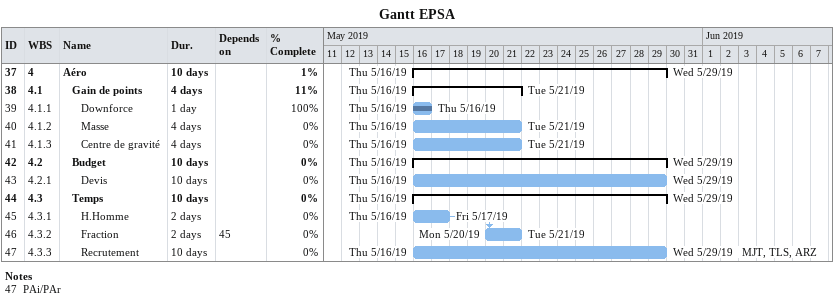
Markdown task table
Gantt EPSA

| ID | WBS | Task | Duration | Start | Finish | Predecessors | Resources | % complete |
|---|---|---|---|---|---|---|---|---|
| 37 | 4 | **Aéro** | 10d | 2019-05-16 | 2019-05-29 |  |  | 1 |
| 38 | 4.1 | **Gain de points** | 4d | 2019-05-16 | 2019-05-21 |  |  | 11 |
| 39 | 4.1.1 | Downforce | 1d | 2019-05-16 | 2019-05-16 |  |  | 100 |
| 40 | 4.1.2 | Masse | 4d | 2019-05-16 | 2019-05-21 |  |  | 0 |
| 41 | 4.1.3 | Centre de gravité | 4d | 2019-05-16 | 2019-05-21 |  |  | 0 |
| 42 | 4.2 | **Budget** | 10d | 2019-05-16 | 2019-05-29 |  |  | 0 |
| 43 | 4.2.1 | Devis | 10d | 2019-05-16 | 2019-05-29 |  |  | 0 |
| 44 | 4.3 | **Temps** | 10d | 2019-05-16 | 2019-05-29 |  |  | 0 |
| 45 | 4.3.1 | H.Homme | 2d | 2019-05-16 | 2019-05-17 |  |  | 0 |
| 46 | 4.3.2 | Fraction | 2d | 2019-05-20 | 2019-05-21 | 45 |  | 0 |
| 47 | 4.3.3 | Recrutement | 10d | 2019-05-16 | 2019-05-29 |  | MJT, TLS, ARZ | 0 |

Notes
- 47: PAi/PAr
